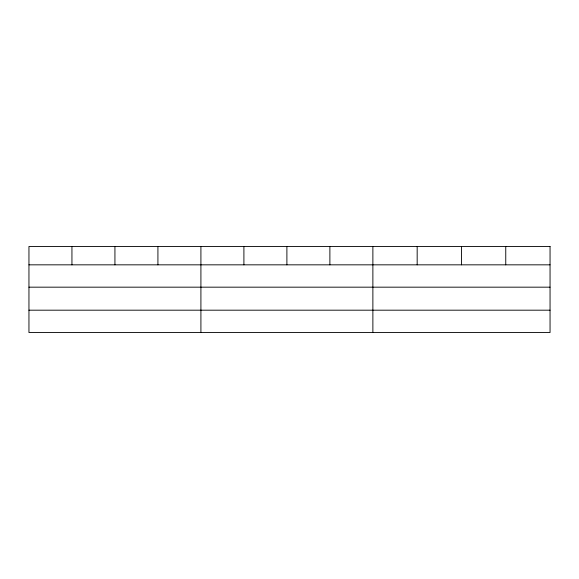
<?xml version="1.0" encoding="UTF-8"?>
<svg xmlns="http://www.w3.org/2000/svg" width="579" height="579" viewBox="0 0 579 579"><rect width="100%" height="100%" fill="white"/><g stroke="black" fill="none" stroke-linecap="round" stroke-linejoin="round"><path stroke-width="0.87" d="M28.95 264.835L550.05 264.835M28.95 287.17L550.05 287.17M28.95 310.185L550.05 310.185M505.756 246.48L505.756 264.835M461.463 246.48L461.463 264.835M417.169 246.48L417.169 264.835M372.876 246.48L372.876 332.52M329.885 246.48L329.885 264.835M286.894 246.48L286.894 264.835M243.904 246.48L243.904 264.835M200.913 246.48L200.913 332.52M157.922 246.48L157.922 264.835M114.932 246.48L114.932 264.835M71.941 246.48L71.941 264.835M550.05 246.48L28.95 246.48L28.95 332.52L550.05 332.52L550.05 246.48"/></g></svg>
